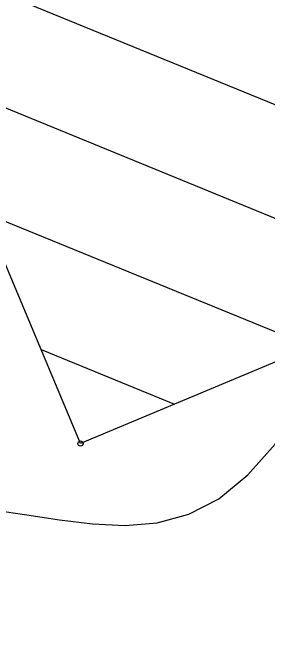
# Model space of a CAD drawing. Extents: x 524954 to 526204, y 9523489 to 9524010.
# Drawn here: x 525655.06 to 525659.92, y 9523629.1 to 9523641.27 of the extents above; entities that cross this region are included whole.
import ezdxf

# ---------------------------------------------------------------- set-up
doc = ezdxf.new("R2010")
doc.units = 0
doc.header["$PDMODE"] = 33
doc.header["$PDSIZE"] = 0.1
for name, color, linetype in [('Bati', 6, 'Continuous'), ('Bati_H', 1, 'Continuous'), ('CN_05_00', 6, 'Continuous'), ('TopoAlt', 3, 'Continuous'), ('TOPOJIS', 7, 'Continuous')]:
    doc.layers.add(name, color=color, linetype=linetype)
doc.styles.add('Simplex 1.0', font='Simplex.shx', dxfattribs={"width": 0.99, "height": 1})

# ---------------------------------------------------------------- blocks, each defined once
blk = doc.blocks.new('TCPOINT M')
at = {"color": 0}
blk.add_point((0, 0), dxfattribs=at)
at = {"layer": 'TopoAlt', "style": 'Simplex 1.0', "width": 0.99}
blk.add_attdef('ALT', (0.15, 0.15), '', height=1, dxfattribs=at)

msp = doc.modelspace()

# ---------------------------------------------------------------- hatches: boundary and pattern name
at = {"layer": 'Bati_H'}
h = msp.add_hatch(dxfattribs=at)
h.set_pattern_fill('_U', color=256, scale=2, angle=157.7328, style=0, pattern_type=0)
h.set_pattern_definition([(157.732769304, (0, 0), (-0.75785388044, -1.85085318054), [])])
h.paths.add_polyline_path([(525656.344, 9523633.069), (525652.054, 9523643.308), (525664.745, 9523648.591), (525664.31, 9523650.158), (525670.807, 9523652.975), (525670.561, 9523653.664), (525671.295, 9523653.964), (525676.572, 9523641.367), (525676.509, 9523641.517)])

# ---------------------------------------------------------------- linework, layer by layer
at = {"layer": 'Bati', "flags": 128}
msp.add_lwpolyline([(525656.344, 9523633.069), (525652.054, 9523643.308), (525664.745, 9523648.591), (525664.31, 9523650.158), (525670.807, 9523652.975), (525670.561, 9523653.664), (525671.295, 9523653.964), (525676.572, 9523641.367), (525676.509, 9523641.517)], close=True, dxfattribs=at)
at = {"layer": 'CN_05_00', "elevation": 275, "flags": 128}
msp.add_lwpolyline([(525647.887, 9523628.855), (525648.485, 9523629.31), (525649.086, 9523629.753), (525649.679, 9523630.172), (525650.253, 9523630.555), (525650.81, 9523630.895), (525651.356, 9523631.19), (525651.897, 9523631.436), (525652.438, 9523631.629), (525652.985, 9523631.765), (525653.543, 9523631.841), (525654.118, 9523631.853), (525654.713, 9523631.803), (525655.325, 9523631.714), (525655.946, 9523631.616), (525656.57, 9523631.539), (525657.192, 9523631.511), (525657.805, 9523631.562), (525658.403, 9523631.721), (525658.978, 9523632.018), (525659.528, 9523632.472), (525660.05, 9523633.06), (525660.546, 9523633.749), (525660.793, 9523634.147)], dxfattribs=at)

# ---------------------------------------------------------------- block references
at = {"layer": 'TOPOJIS'}
msp.add_blockref('TCPOINT M', (525656.344, 9523633.069), dxfattribs=at)

doc.saveas('drawing.dxf')
